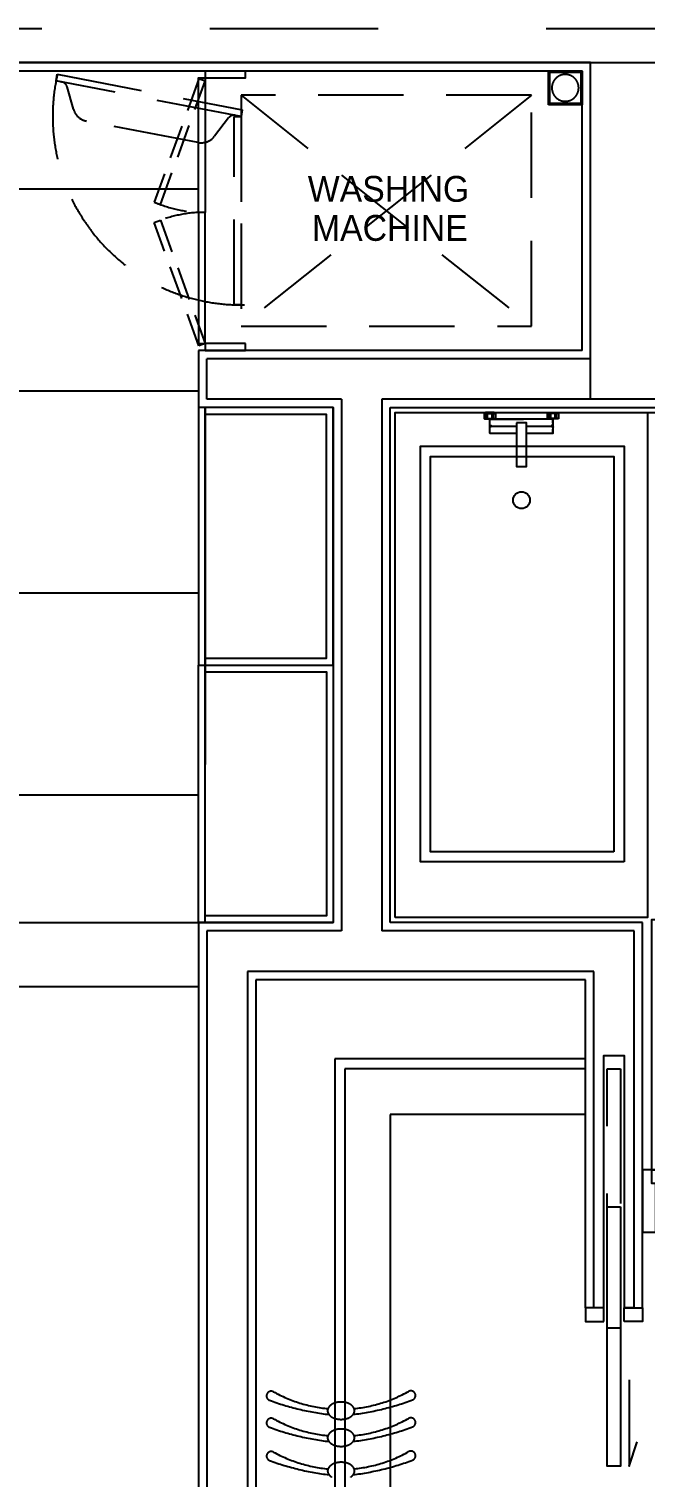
# Model space of a CAD drawing. Header units: millimetres. Extents: x 10000 to 302800, y 6800 to 229018.
# Drawn here: x 234169 to 236000, y 25075 to 29378 of the extents above; entities that cross this region are included whole.
import ezdxf

# ---------------------------------------------------------------- set-up
doc = ezdxf.new("R2010")
doc.units = ezdxf.units.MM
doc.header["$LTSCALE"] = 400
doc.header["$MEASUREMENT"] = 0
for name, pattern in [('X-GRID_5~ROOF$0$CENTER2', [1.125, 0.75, -0.125, 0.125, -0.125]), ('X-ROOM TYPE-SR-2bay corner$0$HID', [1.5, 1, -0.5]), ('X-ROOM TYPE-SR-2bay corner$0$HIDDEN', [0.375, 0.25, -0.125]), ('X-ROOM TYPE-SR-2bay corner$0$X-ROOM TYPE-SR-2bay_1$0$PHANTOM2', [1.25, 0.625, -0.125, 0.125, -0.125, 0.125, -0.125]), ('X-ROOM TYPE-SR-2bay corner$0$X-ROOM TYPE-SR-2bay_1$0$X-ROOM TYPE-SR-1.3+1.7Bay$0$HIDDEN2', [4.7625, 3.175, -1.5875]), ('X-ROOM TYPE-SR-2bay corner$0$X-ROOM TYPE-SR-2bay_1$0$X-ROOM TYPE-SR-3Bay$0$HIDDEN2', [4.7625, 3.175, -1.5875])]:
    doc.linetypes.add(name, pattern=pattern)
doc.layers.get('0').update_dxf_attribs({"linetype": 'CONTINUOUS'})
for name, color, linetype in [('A-TXT1', 3, 'CONTINUOUS'), ('X-GRID_5~ROOF$0$A-CEN1', 1, 'X-GRID_5~ROOF$0$CENTER2'), ('X-ROOM TYPE-SR-2bay corner$0$.WA_BUILT-IN LOW', 252, 'CONTINUOUS'), ('X-ROOM TYPE-SR-2bay corner$0$.WA_Built-in_Lower', 252, 'CONTINUOUS'), ('X-ROOM TYPE-SR-2bay corner$0$.WA_Door Swing', 252, 'CONTINUOUS'), ('X-ROOM TYPE-SR-2bay corner$0$.WA_Floor-Fin', 252, 'CONTINUOUS'), ('X-ROOM TYPE-SR-2bay corner$0$.WA_Sani-Fix', 252, 'CONTINUOUS'), ('X-ROOM TYPE-SR-2bay corner$0$.WA_SANIDRAIN', 252, 'CONTINUOUS'), ('X-ROOM TYPE-SR-2bay corner$0$.WA_Wall-Finish', 252, 'CONTINUOUS'), ('X-ROOM TYPE-SR-2bay corner$0$A-WALD', 7, 'CONTINUOUS'), ('X-ROOM TYPE-SR-2bay corner$0$WA_Door_Frame', 252, 'CONTINUOUS'), ('X-ROOM TYPE-SR-2bay corner$0$X-ROOM TYPE-SR-1.3+1.7Bay$0$__Door-bomba', 252, 'CONTINUOUS'), ('X-ROOM TYPE-SR-2bay corner$0$X-ROOM TYPE-SR-2bay_1$0$.WA_Sani-Fix', 252, 'CONTINUOUS'), ('X-ROOM TYPE-SR-2bay corner$0$X-ROOM TYPE-SR-2bay_1$0$0-RefEdit0', 252, 'CONTINUOUS'), ('X-ROOM TYPE-SR-2bay corner$0$X-ROOM TYPE-SR-2bay_1$0$__Door-bomba', 252, 'CONTINUOUS'), ('X-ROOM TYPE-SR-2bay corner$0$X-ROOM TYPE-SR-2bay_1$0$X-ROOM TYPE-SR-1.3+1.7Bay$0$__Door-bomba', 252, 'CONTINUOUS'), ('X-ROOM TYPE-SR-2Bay_2$0$A-WALD', 7, 'CONTINUOUS')]:
    doc.layers.add(name, color=color, linetype=linetype)
doc.styles.add('X-ROOM TYPE-SR-2bay corner$0$X-ROOM TYPE-SR-2bay_1$0$X-ROOM TYPE-SR-1.3+1.7Bay$0$HY울릉도L', font='')
doc.styles.get('X-ROOM TYPE-SR-2bay corner$0$X-ROOM TYPE-SR-2bay_1$0$X-ROOM TYPE-SR-1.3+1.7Bay$0$HY울릉도L').set_extended_font_data('HYGothic-Extra')

# ---------------------------------------------------------------- blocks, each defined once
blk = doc.blocks.new('X-GRID_5~ROOF')
at = {"layer": 'X-GRID_5~ROOF$0$A-CEN1', "ltscale": 10}
blk.add_lwpolyline([(251927.3, 47771.2), (158516.9, 47771.2)], dxfattribs=at)
blk = doc.blocks.new('X-ROOM TYPE-SR-2Bay_2')
at = {"layer": 'X-ROOM TYPE-SR-2Bay_2$0$A-WALD'}
blk.add_line((225998.8, 47671.1), (236148.8, 47671.1), dxfattribs=at)
blk = doc.blocks.new('X-ROOM TYPE-SR-2bay corner$0$X-ROOM TYPE-SR-2bay_1$0$WASHING MACHINE')
at = {"layer": 'X-ROOM TYPE-SR-2bay corner$0$X-ROOM TYPE-SR-2bay_1$0$0-RefEdit0', "color": 8, "linetype": 'X-ROOM TYPE-SR-2bay corner$0$X-ROOM TYPE-SR-2bay_1$0$X-ROOM TYPE-SR-1.3+1.7Bay$0$HIDDEN2', "ltscale": 0.2}
for p, q in [((0, 343), (-864, -343)), ((-864, 343), (0, -343))]:
    blk.add_line(p, q, dxfattribs=at)
for points in [[(-1414, 385.5), (-1410.2, 405.2), (-860.2, 299.6), (-864, 280), (-1414, 385.5)], [(-864, -280), (-884, -280), (-884, 280), (-864, 280), (-864, -280)]]:
    blk.add_lwpolyline(points, dxfattribs=at)
blk.add_lwpolyline([(-864, 280), (-881.3, 283.3, 0.284079), (-901, 275.8), (-942.6, 221.4, -0.284079), (-991.8, 202.7), (-1323.9, 266.4, -0.284079), (-1362.6, 302), (-1381.2, 368, 0.284079), (-1396.6, 382.2), (-1414, 385.5)], format="xyb", dxfattribs=at)
blk.add_lwpolyline([(-864, 343), (-864, -343), (0, -343), (0, 343)], close=True, dxfattribs=at)
blk.add_arc((-864, 280), 560, 167.093, 279.1397, dxfattribs=at)
at = {"layer": 'X-ROOM TYPE-SR-2bay corner$0$X-ROOM TYPE-SR-2bay_1$0$0-RefEdit0', "color": 8, "linetype": 'X-ROOM TYPE-SR-2bay corner$0$X-ROOM TYPE-SR-2bay_1$0$X-ROOM TYPE-SR-1.3+1.7Bay$0$HIDDEN2', "ltscale": 0.2, "style": 'X-ROOM TYPE-SR-2bay corner$0$X-ROOM TYPE-SR-2bay_1$0$X-ROOM TYPE-SR-1.3+1.7Bay$0$HY울릉도L'}
for s, p in [('WASHING', (-665.6, 26.5)), ('MACHINE', (-653.2, -89.5))]:
    blk.add_text(s, height=76.8, dxfattribs=at).set_placement(p)
blk = doc.blocks.new('X-ROOM TYPE-SR-2bay corner$0$A$C025413A3')
at = {"layer": 'X-ROOM TYPE-SR-2bay corner$0$.WA_SANIDRAIN', "color": 8, "linetype": 'X-ROOM TYPE-SR-2bay corner$0$HIDDEN', "ltscale": 100, "elevation": 0}
for points in [[(0, 0), (100, 0), (100, 100), (0, 100)], [(3.8, 3.8), (96.2, 3.8), (96.2, 96.1), (3.8, 96.1)]]:
    blk.add_lwpolyline(points, close=True, dxfattribs=at)
at = {"layer": 'X-ROOM TYPE-SR-2bay corner$0$.WA_SANIDRAIN', "color": 8, "linetype": 'X-ROOM TYPE-SR-2bay corner$0$HIDDEN', "ltscale": 100}
blk.add_circle((49.9, 50, 0), 39.9, dxfattribs=at)
blk = doc.blocks.new('X-ROOM TYPE-SR-2bay corner$0$DOOR-800(WET)')
at = {"color": 8, "linetype": 'X-ROOM TYPE-SR-2bay corner$0$X-ROOM TYPE-SR-2bay_1$0$PHANTOM2', "ltscale": 200}
blk.add_arc((-92.5, -28), 744, 180, 270, dxfattribs=at)
at = {"layer": 'X-ROOM TYPE-SR-2bay corner$0$.WA_Floor-Fin'}
blk.add_line((-92.5, -28), (-92.5, -772), dxfattribs=at)
at = {"layer": 'X-ROOM TYPE-SR-2bay corner$0$X-ROOM TYPE-SR-2bay_1$0$__Door-bomba'}
for points in [[(92.5, 0), (92.5, -40), (-52.5, -40), (-52.5, -28), (-92.5, -28), (-92.5, 0)], [(-92.5, -28), (-836.5, -28), (-836.5, -68), (-92.5, -68)], [(92.5, -800), (92.5, -760), (-52.5, -760), (-52.5, -772), (-92.5, -772), (-92.5, -800)]]:
    blk.add_lwpolyline(points, close=True, dxfattribs=at)
blk = doc.blocks.new('X-ROOM TYPE-SR-2bay corner$0$X-ROOM TYPE-SR-2bay_1$0$A$Cb303d7f0')
at = {"layer": 'X-ROOM TYPE-SR-2bay corner$0$.WA_Sani-Fix', "ltscale": 250}
for p, q in [((0.1, 482.1), (0, 482.1)), ((0, 482.1), (2.4, 482.1)), ((0, 482.1), (0, 482.1)), ((0.1, 455.8), (0.1, 482.1)), ((2.4, 484.9), (2.9, 485.4)), ((2.9, 485.3), (2.4, 484.8)), ((2.4, 484.9), (2.4, 453)), ((2.4, 478.1), (2.9, 478.5)), ((2.4, 475.6), (2.9, 475.7)), ((2.9, 485.4), (2.9, 452.5)), ((2.9, 485.4), (17.9, 485.4)), ((17.9, 485.3), (2.9, 485.3)), ((17.9, 478.5), (2.9, 478.5)), ((17.9, 475.7), (2.9, 475.7)), ((17.9, 485.4), (18.4, 484.9)), ((17.9, 485.4), (17.9, 452.5)), ((18.4, 484.8), (17.9, 485.3)), ((18.4, 478.1), (17.9, 478.5)), ((18.4, 475.6), (17.9, 475.7)), ((18.4, 484.9), (18.4, 453)), ((0.1, 455.8), (0, 455.7)), ((0, 455.7), (2.4, 455.7)), ((0, 455.7), (0, 455.7)), ((2.4, 462.3), (2.9, 462.2)), ((2.4, 459.7), (2.9, 459.3)), ((2.4, 453), (2.9, 452.5)), ((2.4, 453), (2.9, 452.5)), ((17.9, 462.2), (2.9, 462.2)), ((17.9, 459.3), (2.9, 459.3)), ((17.9, 452.5), (2.9, 452.5)), ((2.9, 452.5), (17.9, 452.5)), ((18.4, 462.3), (17.9, 462.2)), ((18.4, 459.7), (17.9, 459.3)), ((17.9, 452.5), (18.4, 453)), ((17.9, 452.5), (18.4, 453)), ((19.1, 445.6), (17.9, 444.4)), ((17.9, 444.4), (19.1, 443.2)), ((19.1, 458.5), (18.4, 458.5)), ((61.3, 469), (19.1, 469)), ((19.1, 469), (19.1, 468.5)), ((19.1, 469), (19.1, 468.5)), ((19.1, 468.6), (19.1, 468.6)), ((19.1, 468.5), (19.1, 281.5)), ((37.4, 469), (37.4, 469)), ((37.4, 469), (37.5, 468.9)), ((37.5, 468.9), (37.5, 469)), ((37.5, 468.9), (37.8, 468.9)), ((37.5, 468.9), (37.5, 468.9)), ((37.8, 468.9), (37.8, 468)), ((42.6, 468), (37.8, 468)), ((39.4, 469), (39.4, 468)), ((40.2, 467.2), (40.2, 468)), ((40.2, 390), (40.2, 463.8)), ((41, 469), (41, 468)), ((42.6, 468.9), (42.9, 468.9)), ((42.6, 468.9), (42.6, 468)), ((42.9, 469), (42.9, 469)), ((42.9, 469), (42.9, 468.9)), ((42.9, 468.9), (43, 468.9)), ((43, 468.9), (43, 469)), ((43, 469), (43, 469)), ((61.3, 469), (61.3, 468.5)), ((61.3, 469), (61.3, 468.5)), ((61.3, 390), (61.3, 468.5)), ((40.2, 286.2), (40.2, 360)), ((61.3, 281.5), (61.3, 360)), ((19.1, 304.8), (17.9, 303.6)), ((19.1, 302.4), (17.9, 303.6)), ((0.1, 294.2), (0, 294.3)), ((0, 294.3), (2.4, 294.3)), ((0, 294.3), (0, 294.3)), ((0.1, 267.9), (0, 267.9)), ((0, 267.9), (2.4, 267.9)), ((0, 267.9), (0, 267.9)), ((0.1, 294.2), (0.1, 267.9)), ((2.4, 297), (2.9, 297.5)), ((2.4, 297), (2.9, 297.5)), ((2.4, 265.1), (2.4, 297)), ((2.4, 290.3), (2.9, 290.7)), ((2.4, 287.7), (2.9, 287.8)), ((2.4, 274.4), (2.9, 274.3)), ((2.4, 271.9), (2.9, 271.5)), ((2.9, 264.7), (2.4, 265.2)), ((2.4, 265.1), (2.9, 264.6)), ((2.9, 264.6), (2.9, 297.5)), ((17.9, 297.5), (2.9, 297.5)), ((2.9, 297.5), (17.9, 297.5)), ((17.9, 290.7), (2.9, 290.7)), ((17.9, 287.8), (2.9, 287.8)), ((17.9, 274.3), (2.9, 274.3)), ((17.9, 271.5), (2.9, 271.5)), ((17.9, 264.7), (2.9, 264.7)), ((2.9, 264.6), (17.9, 264.6)), ((17.9, 264.6), (17.9, 297.5)), ((17.9, 297.5), (18.4, 297)), ((17.9, 297.5), (18.4, 297)), ((18.4, 290.3), (17.9, 290.7)), ((18.4, 287.7), (17.9, 287.8)), ((18.4, 274.4), (17.9, 274.3)), ((18.4, 271.9), (17.9, 271.5)), ((18.4, 265.2), (17.9, 264.7)), ((17.9, 264.6), (18.4, 265.1)), ((18.4, 265.1), (18.4, 297)), ((19.1, 291.5), (18.4, 291.5)), ((61.2, 281), (19.2, 281)), ((27.3, 281.2), (27.2, 281.2)), ((37.4, 281.1), (37.4, 281)), ((37.5, 281.1), (37.4, 281.1)), ((40.2, 281), (37.5, 281.1)), ((37.5, 281), (37.5, 281.1)), ((37.5, 281.1), (37.5, 281.1)), ((37.5, 281), (37.5, 281)), ((40.2, 281), (40.2, 282.7)), ((42.9, 281.1), (40.2, 281)), ((40.2, 281), (40.2, 281)), ((43, 281.1), (42.9, 281.1)), ((42.9, 281.1), (42.9, 281.1)), ((42.9, 281.1), (42.9, 281)), ((43, 281), (43, 281.1)), ((43, 281), (43, 281)), ((53.3, 281.2), (53.1, 281.2))]:
    blk.add_line(p, q, dxfattribs=at)
blk.add_lwpolyline([(1500.1, 0), (0.1, 0), (0.1, 750), (1500.1, 750), (1500.1, 0)], dxfattribs=at)
for points in [[(1335.1, 680), (1335.1, 75), (100.1, 75), (100.1, 680)], [(1305.1, 650), (1305.1, 105), (130.1, 105), (130.1, 650)], [(30, 360), (160, 360), (160, 390), (30, 390)]]:
    blk.add_lwpolyline(points, close=True, dxfattribs=at)
for centre, radius in [((40.2, 465.5), 1.3), ((260.1, 375), 25), ((40.2, 284.5), 1.3)]:
    blk.add_circle(centre, radius, dxfattribs=at)
for centre, start, end in [((59.3, 468.5), 0, 3.3367), ((21.1, 281.5), 180, 195.3918)]:
    blk.add_arc(centre, 2, start, end, dxfattribs=at)
for points, knots in [([(19.8, 469), (19.7, 469), (19.7, 469), (19.6, 469), (19.5, 469), (19.5, 468.9), (19.4, 468.9), (19.4, 468.9), (19.3, 468.9), (19.3, 468.9), (19.3, 468.9), (19.3, 468.8), (19.2, 468.8), (19.2, 468.8), (19.2, 468.8), (19.2, 468.8), (19.2, 468.8), (19.2, 468.8), (19.2, 468.8), (19.2, 468.7), (19.1, 468.7), (19.1, 468.7), (19.1, 468.7), (19.1, 468.7), (19.1, 468.7), (19.1, 468.6), (19.1, 468.6), (19.1, 468.6)], [0, 0, 0, 0, 0.0866325, 0.1633608, 0.2311611, 0.2909686, 0.3436484, 0.3899998, 0.4307608, 0.4666085, 0.4981597, 0.5259888, 0.5506554, 0.5726583, 0.5924328, 0.6103575, 0.6267612, 0.6419303, 0.6561173, 0.6695449, 0.6823696, 0.6946929, 0.7065976, 0.7294207, 0.7513152, 0.7726837, 0.793902, 0.793902, 0.793902, 0.793902]), ([(19.1, 468.6), (19.1, 468.6), (19.1, 468.6), (19.1, 468.5), (19.1, 468.5)], [0, 0, 0, 0, 0.0584614, 0.1164704, 0.1164704, 0.1164704, 0.1164704]), ([(19.1, 468.5), (19.1, 457.9), (19.1, 437.6), (19.1, 408.6), (19.2, 390.2), (19.4, 381.5)], [0, 0, 0, 0, 31.864203, 60.930077, 87.033705, 87.033705, 87.033705, 87.033705]), ([(37.4, 469), (36.2, 468.9), (33.8, 468.9), (30.4, 468.8), (27.3, 468.8), (24.6, 468.7), (22.4, 468.6), (20.7, 468.7), (19.7, 468.5), (19.3, 468.6), (19.2, 468.6)], [0, 0, 0, 0, 3.647384, 7.111085, 10.272064, 13.020797, 15.264549, 16.92805, 17.955406, 18.189779, 18.189779, 18.189779, 18.189779]), ([(37.8, 468.9), (37.8, 468.9), (37.8, 469), (37.8, 469), (37.8, 469)], [0, 0, 0, 0, 0.03296022, 0.06527932, 0.06527932, 0.06527932, 0.06527932]), ([(40.2, 467.2), (40, 467.2), (39.6, 467.2), (39.1, 466.8), (38.7, 466.4), (38.5, 465.8), (38.5, 465.2), (38.7, 464.6), (39.1, 464.2), (39.6, 463.8), (40, 463.8), (40.2, 463.8)], [0, 0, 0, 0, 0.596081, 1.192099, 1.787989, 2.383764, 2.979488, 3.575246, 4.171106, 4.767086, 5.363145, 5.363145, 5.363145, 5.363145]), ([(40.2, 463.8), (40.4, 463.8), (40.8, 463.8), (41.3, 464.2), (41.7, 464.6), (41.9, 465.2), (41.9, 465.8), (41.7, 466.4), (41.3, 466.8), (40.8, 467.2), (40.4, 467.2), (40.2, 467.2)], [0, 0, 0, 0, 0.596081, 1.192099, 1.787989, 2.383764, 2.979488, 3.575246, 4.171106, 4.767086, 5.363145, 5.363145, 5.363145, 5.363145]), ([(61.2, 468.6), (61.1, 468.6), (60.7, 468.5), (59.7, 468.7), (58.1, 468.6), (55.9, 468.7), (53.1, 468.8), (50, 468.8), (46.6, 468.9), (44.2, 468.9), (43, 469)], [0, 0, 0, 0, 0.234373, 1.261729, 2.92523, 5.168982, 7.917714, 11.078693, 14.542395, 18.189779, 18.189779, 18.189779, 18.189779]), ([(61, 468.9), (61, 468.9), (61, 468.9), (60.9, 469), (60.8, 469), (60.8, 469), (60.7, 469), (60.7, 469)], [0, 0, 0, 0, 0.0535902, 0.1145196, 0.1836841, 0.26205, 0.3506713, 0.3506713, 0.3506713, 0.3506713]), ([(61.3, 468.8), (61.3, 468.8), (61.3, 468.8), (61.2, 468.8), (61.2, 468.8), (61.2, 468.8), (61.2, 468.8), (61.2, 468.9), (61.1, 468.9), (61.1, 468.9), (61.1, 468.9), (61.1, 468.9)], [0, 0, 0, 0, 0.0170271, 0.0354713, 0.0556848, 0.0780702, 0.1030885, 0.1312662, 0.1631967, 0.1995095, 0.2408535, 0.2408535, 0.2408535, 0.2408535]), ([(61.2, 390), (61.2, 395.9), (61.3, 411.4), (61.3, 437.6), (61.3, 457.9), (61.3, 468.5)], [8.533766, 8.533766, 8.533766, 8.533766, 26.103627, 55.169502, 87.033706, 87.033706, 87.033706, 87.033706]), ([(61.3, 468.6), (61.3, 468.6), (61.3, 468.6), (61.3, 468.6), (61.3, 468.7), (61.3, 468.7), (61.3, 468.7), (61.3, 468.7), (61.3, 468.7), (61.3, 468.7), (61.3, 468.7), (61.3, 468.7), (61.3, 468.8), (61.3, 468.8), (61.3, 468.8)], [0, 0, 0, 0, 0.0138195, 0.0272366, 0.0404187, 0.0534882, 0.0665439, 0.079683, 0.0929976, 0.1065828, 0.1205432, 0.1349973, 0.150084, 0.166006, 0.166006, 0.166006, 0.166006]), ([(19.1, 381.3), (19.1, 381.4), (19.2, 381.4), (19.3, 381.4), (19.3, 381.5), (19.4, 381.5)], [0, 0, 0, 0, 0.0540681, 0.1539822, 0.3064699, 0.3064699, 0.3064699, 0.3064699]), ([(19.4, 368.5), (19.3, 368.5), (19.3, 368.6), (19.2, 368.6), (19.1, 368.6), (19.1, 368.7)], [0, 0, 0, 0, 0.1524879, 0.2524019, 0.30647, 0.30647, 0.30647, 0.30647]), ([(19.1, 281.5), (19.1, 292.1), (19.1, 312.4), (19.1, 341.4), (19.2, 359.8), (19.4, 368.5)], [0, 0, 0, 0, 31.839941, 60.917528, 87.033707, 87.033707, 87.033707, 87.033707]), ([(19.4, 368.5), (19.4, 369.9), (19.4, 372.6), (19.4, 377), (19.4, 379.9), (19.4, 381.5)], [0, 0, 0, 0, 3.972468, 8.356626, 12.934128, 12.934128, 12.934128, 12.934128]), ([(61.3, 281.5), (61.3, 292.1), (61.3, 312.4), (61.3, 338.6), (61.2, 354.1), (61.2, 360)], [0, 0, 0, 0, 31.864206, 60.930082, 78.499943, 78.499943, 78.499943, 78.499943]), ([(27.2, 281.2), (26.2, 281.2), (24.6, 281.3), (22.4, 281.4), (20.6, 281.3), (19.8, 281.5), (19.2, 281.4), (19.1, 281.5)], [0, 0, 0, 0, 2.748761, 4.992542, 6.65606, 7.683409, 8.042773, 8.042773, 8.042773, 8.042773]), ([(37.4, 281.1), (36.2, 281.1), (33.8, 281.1), (31.3, 281.1), (29.9, 281.2), (29.7, 281.2)], [0, 0, 0, 0, 3.647378, 7.111, 7.700546, 7.700546, 7.700546, 7.700546]), ([(40.2, 282.7), (40, 282.7), (39.6, 282.8), (39.1, 283.1), (38.7, 283.6), (38.5, 284.2), (38.5, 284.8), (38.7, 285.3), (39.1, 285.8), (39.6, 286.1), (40, 286.2), (40.2, 286.2)], [0, 0, 0, 0, 0.596081, 1.192099, 1.787989, 2.383764, 2.979488, 3.575246, 4.171106, 4.767086, 5.363145, 5.363145, 5.363145, 5.363145]), ([(40.2, 286.2), (40.4, 286.2), (40.8, 286.1), (41.3, 285.8), (41.7, 285.3), (41.9, 284.8), (41.9, 284.2), (41.7, 283.6), (41.3, 283.1), (40.8, 282.8), (40.4, 282.7), (40.2, 282.7)], [0, 0, 0, 0, 0.596081, 1.192099, 1.787989, 2.383764, 2.979488, 3.575246, 4.171106, 4.767086, 5.363145, 5.363145, 5.363145, 5.363145]), ([(50.7, 281.2), (50.5, 281.2), (49.2, 281.1), (46.6, 281.1), (44.2, 281.1), (43, 281.1)], [0, 0, 0, 0, 0.589545, 4.053167, 7.700546, 7.700546, 7.700546, 7.700546]), ([(61.3, 281.5), (61.3, 281.4), (60.6, 281.5), (59.8, 281.3), (58.1, 281.4), (55.9, 281.3), (54.2, 281.2), (53.3, 281.2)], [0, 0, 0, 0, 0.359364, 1.386712, 3.05023, 5.294011, 8.042772, 8.042772, 8.042772, 8.042772]), ([(61.2, 281), (61.3, 281.1), (61.3, 281.2), (61.3, 281.4), (61.3, 281.5)], [0, 0, 0, 0, 0.2684687, 0.5368718, 0.5368718, 0.5368718, 0.5368718])]:
    blk.add_open_spline(points, degree=3, knots=knots, dxfattribs=at)
for points in [[(19.2, 468.5), (19.1, 468.5), (19.1, 468.5), (19.1, 468.5)], [(19.2, 468.6), (19.2, 468.6), (19.2, 468.6), (19.2, 468.5)], [(42.6, 469), (42.6, 469), (42.6, 469), (42.6, 469)], [(42.6, 469), (42.6, 469), (42.6, 468.9), (42.6, 468.9)], [(61.1, 468.9), (61.1, 468.9), (61, 468.9), (61, 468.9)], [(61.3, 468.5), (61.3, 468.6), (61.2, 468.6), (61.2, 468.6)], [(61.3, 468.5), (61.3, 468.5), (61.3, 468.5), (61.3, 468.5)], [(29.7, 281.2), (28.9, 281.2), (28.1, 281.2), (27.3, 281.2)], [(53.1, 281.2), (52.3, 281.2), (51.5, 281.2), (50.7, 281.2)]]:
    blk.add_open_spline(points, degree=3, dxfattribs=at)
blk = doc.blocks.new('X-ROOM TYPE-SR-2bay corner')
at = {"layer": 'X-ROOM TYPE-SR-2bay corner$0$.WA_BUILT-IN LOW', "linetype": 'X-ROOM TYPE-SR-2bay corner$0$HIDDEN', "ltscale": 100}
for p, q in [((179669.1, 59861.1), (179669.1, 61596.2)), ((179699.1, 59831.1), (179699.1, 61596.2)), ((178954.2, 59861.1), (179669.1, 59861.1)), ((178954.2, 59831.1), (179699.1, 59831.1))]:
    blk.add_line(p, q, dxfattribs=at)
for centre, radius, start, end in [((179742.5, 60286.2), 786.7, 97.168, 110.4349), ((179622.5, 60285.8), 786.7, 69.8987, 83.1656), ((179472.7, 61010.3), 13.9, 110.4349, 299.2632), ((179683.2, 60634.8), 416.5, 95.7662, 119.2632), ((179679.8, 60634.8), 416.5, 61.0704, 84.5674), ((179888.1, 61011.5), 13.9, 241.0704, 69.8987), ((179742.7, 60187.4), 786.7, 97.168, 110.4349), ((179622.7, 60187), 786.7, 69.8987, 83.1656), ((179472.9, 60911.5), 13.9, 110.4349, 299.2632), ((179683.3, 60536), 416.5, 95.7662, 119.2632), ((179680, 60536), 416.5, 61.0704, 84.5674), ((179888.3, 60912.7), 13.9, 241.0704, 69.8987), ((179742.7, 60107.2), 786.7, 97.168, 110.4349), ((179622.7, 60106.8), 786.7, 69.8987, 83.1656), ((179472.9, 60831.3), 13.9, 110.4349, 299.2632), ((179683.3, 60455.8), 416.5, 95.7662, 119.2632), ((179680, 60455.8), 416.5, 61.0704, 84.5674), ((179888.3, 60832.5), 13.9, 241.0704, 69.8987)]:
    blk.add_arc(centre, radius, start, end, dxfattribs=at)
at = {"layer": 'X-ROOM TYPE-SR-2bay corner$0$.WA_BUILT-IN LOW', "linetype": 'X-ROOM TYPE-SR-2bay corner$0$HIDDEN', "ltscale": 50}
for centre, radius, start, end in [((179657.1, 61055.4), 16.9, 147.315, 180.1668), ((179657.1, 61055.4), 16.9, 180.1668, 213.0186), ((179668.2, 61048.3), 30.1, 122.8453, 147.315), ((179692.4, 61048.3), 30.1, 33.0186, 57.4883), ((179703.5, 61055.5), 16.9, 0.1668, 33.0186), ((179703.5, 61055.5), 16.9, 327.315, 0.1668), ((179668.2, 61062.6), 30.1, 213.0186, 237.4883), ((179675.4, 61074), 43.7, 237.4883, 255.2871), ((179680.2, 61092.1), 62.4, 255.2871, 270.1668), ((179680.2, 61092.1), 62.4, 270.1668, 285.0465), ((179685, 61074), 43.7, 285.0465, 302.8453), ((179692.4, 61062.7), 30.1, 302.8453, 327.315), ((179657.3, 60956.6), 16.9, 147.315, 180.1668), ((179668.4, 60949.5), 30.1, 122.8453, 147.315), ((179675.7, 60938.1), 43.7, 105.0465, 122.8453), ((179680.6, 60920.1), 62.4, 90.1668, 105.0465), ((179680.6, 60920.1), 62.4, 75.2871, 90.1668), ((179685.3, 60938.1), 43.7, 57.4883, 75.2871), ((179692.6, 60949.5), 30.1, 33.0186, 57.4883), ((179703.7, 60956.7), 16.9, 0.1668, 33.0186), ((179657.3, 60956.6), 16.9, 180.1668, 213.0186), ((179668.3, 60963.8), 30.1, 213.0186, 237.4883), ((179675.6, 60975.2), 43.7, 237.4883, 255.2871), ((179680.4, 60993.3), 62.4, 255.2871, 270.1668), ((179680.4, 60993.3), 62.4, 270.1668, 285.0465), ((179685.2, 60975.3), 43.7, 285.0465, 302.8453), ((179692.5, 60963.9), 30.1, 302.8453, 327.315), ((179703.7, 60956.7), 16.9, 327.315, 0.1668), ((179657.3, 60876.4), 16.9, 147.315, 180.1668), ((179668.4, 60869.2), 30.1, 122.8453, 147.315), ((179675.7, 60857.9), 43.7, 105.0465, 122.8453), ((179680.6, 60839.8), 62.4, 90.1668, 105.0465), ((179680.6, 60839.8), 62.4, 75.2871, 90.1668), ((179685.3, 60857.9), 43.7, 57.4883, 75.2871), ((179692.6, 60869.3), 30.1, 33.0186, 57.4883), ((179703.7, 60876.5), 16.9, 0.1668, 33.0186), ((179657.3, 60876.4), 16.9, 180.1668, 213.0186), ((179668.3, 60883.6), 30.1, 213.0186, 237.4883), ((179675.6, 60895), 43.7, 237.4883, 255.2871), ((179680.4, 60913.1), 62.4, 255.2871, 270.1668), ((179680.4, 60913.1), 62.4, 270.1668, 285.0465), ((179685.2, 60895), 43.7, 285.0465, 302.8453), ((179692.5, 60883.6), 30.1, 302.8453, 327.315), ((179703.7, 60876.5), 16.9, 327.315, 0.1668)]:
    blk.add_arc(centre, radius, start, end, dxfattribs=at)
at = {"layer": 'X-ROOM TYPE-SR-2bay corner$0$.WA_Built-in_Lower'}
for p, q in [((179534.1, 59996.1), (179534.1, 61596.2)), ((178954.2, 59996.1), (179534.1, 59996.1)), ((180084.1, 59426.1), (180084.1, 57896.2)), ((180084.1, 57896.2), (180084.1, 58956.1))]:
    blk.add_line(p, q, dxfattribs=at)
for points in [[(180104.1, 59426.1), (180104.1, 58661.1), (179704.1, 58661.1), (179704.1, 59426.1)], [(180104.1, 57896.2), (180104.1, 58661.1), (179704.1, 58661.1), (179704.1, 57896.2)]]:
    blk.add_lwpolyline(points, close=True, dxfattribs=at)
for points in [[(180084.1, 58681.1), (179724.1, 58681.1), (179724.1, 59406.1), (180084.1, 59406.1)], [(180084.1, 58641.1), (179724.1, 58641.1), (179724.1, 57916.2), (180084.1, 57916.2)]]:
    blk.add_lwpolyline(points, dxfattribs=at)
at = {"layer": 'X-ROOM TYPE-SR-2bay corner$0$.WA_Door Swing'}
for points in [[(179964.1, 57706.2), (180084.1, 57706.2), (180084.1, 57726.2), (179964.1, 57726.2)], [(180084.1, 57706.2), (180084.1, 57316.2), (180104.1, 57316.2), (180104.1, 57706.2)], [(180084.1, 56916.2), (180084.1, 57316.2), (180104.1, 57316.2), (180104.1, 56916.2)], [(179964.1, 56896.2), (180084.1, 56896.2), (180084.1, 56916.2), (179964.1, 56916.2)]]:
    blk.add_lwpolyline(points, close=True, dxfattribs=at)
at = {"layer": 'X-ROOM TYPE-SR-2bay corner$0$.WA_Door Swing', "linetype": 'X-ROOM TYPE-SR-2bay corner$0$HIDDEN'}
for points in [[(180102.9, 57713), (180236.3, 57346.6), (180217.5, 57339.7), (180084.1, 57706.2)], [(180102.9, 56919.3), (180236.3, 57285.8), (180217.5, 57292.6), (180084.1, 56926.2)]]:
    blk.add_lwpolyline(points, close=True, dxfattribs=at)
for centre, start, end in [((180083.3, 57706.5), 273.0568, 293.0385), ((180083.3, 56925.9), 66.9615, 86.9432)]:
    blk.add_arc(centre, 390.8, start, end, dxfattribs=at)
at = {"layer": 'X-ROOM TYPE-SR-2bay corner$0$.WA_Floor-Fin'}
for p, q in [((181253.8, 59616.1), (180104.1, 59616.1)), ((181253.8, 59426.1), (180104.1, 59426.1)), ((181253.8, 59046.2), (180104.1, 59046.2)), ((181253.8, 58446.2), (180104.1, 58446.2)), ((182253.8, 57846.2), (180104.1, 57846.2))]:
    blk.add_line(p, q, dxfattribs=at)
at = {"layer": 'X-ROOM TYPE-SR-2bay corner$0$.WA_Wall-Finish'}
for p, q in [((180104.1, 59426.1), (180104.1, 61766.2)), ((178784.2, 60161.1), (178784.2, 59426.1)), ((178784.2, 59426.1), (179534.2, 59426.1)), ((179534.2, 59426.1), (179534.2, 57896.1)), ((179704.1, 57896.2), (179704.1, 59426.1)), ((179534.2, 57896.1), (177184.2, 57896.1)), ((179704.1, 57896.2), (180104.1, 57896.2)), ((180104.1, 57726.2), (180104.1, 57896.2)), ((178963.8, 57726.2), (180104.1, 57726.2))]:
    blk.add_line(p, q, dxfattribs=at)
at = {"layer": 'X-ROOM TYPE-SR-2bay corner$0$.WA_Wall-Finish', "ltscale": 2}
for p, q in [((179934.1, 59596.1), (179934.1, 61596.2)), ((178954.2, 60571.1), (178954.2, 59596.1)), ((178954.2, 59596.1), (179934.1, 59596.1)), ((178769.2, 59411.1), (179519.2, 59411.1)), ((179519.2, 59411.1), (179519.2, 57911.1)), ((179519.2, 57911.1), (177199.2, 57911.1))]:
    blk.add_line(p, q, dxfattribs=at)
at = {"layer": 'X-ROOM TYPE-SR-2bay corner$0$.WA_Wall-Finish', "ltscale": 5}
for p, q in [((178784.2, 60571.1), (178784.2, 60161.1)), ((180104.1, 59426.1), (179704.1, 59426.1))]:
    blk.add_line(p, q, dxfattribs=at)
blk.add_lwpolyline([(178963.8, 57726.2), (178963.8, 56896.2), (182253.8, 56896.2), (182253.8, 57111.2)], dxfattribs=at)
at = {"layer": 'X-ROOM TYPE-SR-2bay corner$0$A-WALD'}
for p, q in [((180079.1, 59451.1), (180079.1, 61741.2)), ((179959.1, 59571.1), (179959.1, 61621.2)), ((178809.2, 60571.1), (178809.2, 59451.1)), ((178809.2, 60571.1), (178839.2, 60571.1)), ((178899.2, 60571.1), (178929.2, 60571.1)), ((178929.2, 60571.1), (178929.2, 59571.1)), ((178929.2, 59571.1), (179959.1, 59571.1)), ((178809.2, 59451.1), (179559.1, 59451.1)), ((179559.1, 57871.2), (179559.1, 59451.1)), ((179679.1, 57871.2), (179679.1, 59451.1)), ((179679.1, 59451.1), (180079.1, 59451.1)), ((176148.8, 57871.2), (178938.8, 57871.2)), ((178938.8, 57871.2), (179559.1, 57871.2)), ((178938.8, 57871.2), (178938.8, 56871.2)), ((179679.1, 57871.2), (180079.1, 57871.2)), ((180079.1, 57871.2), (180079.1, 57751.2)), ((178938.8, 57751.2), (180079.1, 57751.2)), ((178938.8, 56871.2), (182278.8, 56871.2))]:
    blk.add_line(p, q, dxfattribs=at)
blk.add_lwpolyline([(178899.2, 60571.1), (178899.2, 59821.1), (178839.2, 59821.1), (178839.2, 60571.1)], dxfattribs=at)
at = {"layer": 'X-ROOM TYPE-SR-2bay corner$0$WA_Door_Frame'}
blk.add_line((182253.8, 57246.2), (180104.1, 57246.2), dxfattribs=at)
at = {"layer": 'X-ROOM TYPE-SR-2bay corner$0$WA_Door_Frame', "linetype": 'X-ROOM TYPE-SR-2bay corner$0$HID'}
blk.add_lwpolyline([(178849.2, 59861.1), (178849.2, 60631.1), (178889.2, 60631.1), (178889.2, 59861.1)], close=True, dxfattribs=at)
at = {"layer": 'X-ROOM TYPE-SR-2bay corner$0$X-ROOM TYPE-SR-1.3+1.7Bay$0$__Door-bomba'}
blk.add_lwpolyline([(178824.3, 60784.5), (178824.3, 61041.1), (178800.4, 60969.3)], dxfattribs=at)
at = {"layer": 'X-ROOM TYPE-SR-2bay corner$0$X-ROOM TYPE-SR-2bay_1$0$X-ROOM TYPE-SR-1.3+1.7Bay$0$__Door-bomba'}
blk.add_lwpolyline([(178849.2, 60271.1), (178849.2, 61041.1), (178889.2, 61041.1), (178889.2, 60271.1)], close=True, dxfattribs=at)
at = {"layer": 'X-ROOM TYPE-SR-2bay corner$0$X-ROOM TYPE-SR-2bay_1$0$X-ROOM TYPE-SR-1.3+1.7Bay$0$__Door-bomba', "elevation": 0}
for points in [[(178839.2, 60611.1), (178839.2, 60571.1), (178784.2, 60571.1), (178784.2, 60611.1)], [(178899.2, 60611.1), (178899.2, 60571.1), (178954.2, 60571.1), (178954.2, 60611.1)]]:
    blk.add_lwpolyline(points, close=True, dxfattribs=at)
at = {"linetype": 'X-ROOM TYPE-SR-2bay corner$0$X-ROOM TYPE-SR-2bay_1$0$X-ROOM TYPE-SR-3Bay$0$HIDDEN2', "ltscale": 0.2, "rotation": 180}
blk.add_blockref('X-ROOM TYPE-SR-2bay corner$0$X-ROOM TYPE-SR-2bay_1$0$WASHING MACHINE', (179113.8, 57311.2), dxfattribs=at)
at = {"layer": 'X-ROOM TYPE-SR-2bay corner$0$.WA_Door Swing', "xscale": -1, "rotation": 270}
blk.add_blockref('X-ROOM TYPE-SR-2bay corner$0$DOOR-800(WET)', (178784.2, 60253.6), dxfattribs=at)
at = {"layer": 'X-ROOM TYPE-SR-2bay corner$0$.WA_Sani-Fix', "ltscale": 5, "xscale": -1}
blk.add_blockref('X-ROOM TYPE-SR-2bay corner$0$A$C025413A3', (179063.8, 56896.2), dxfattribs=at)
at = {"layer": 'X-ROOM TYPE-SR-2bay corner$0$X-ROOM TYPE-SR-2bay_1$0$.WA_Sani-Fix', "ltscale": 250, "rotation": 90}
blk.add_blockref('X-ROOM TYPE-SR-2bay corner$0$X-ROOM TYPE-SR-2bay_1$0$A$Cb303d7f0', (179519.2, 57911), dxfattribs=at)
blk = doc.blocks.new('X-INT-HOTEL-9F~20F')
blk.add_blockref('X-ROOM TYPE-SR-2Bay_2', (0, 0.1))
at = {"rotation": 180}
blk.add_blockref('X-ROOM TYPE-SR-2bay corner', (409997.6, 104542.4), dxfattribs=at)
blk = doc.blocks.new('X-BASE-9F')
blk.add_blockref('X-GRID_5~ROOF', (0, 0))
blk.add_blockref('X-INT-HOTEL-9F~20F', (0, 0))

msp = doc.modelspace()

# ---------------------------------------------------------------- block references
at = {"layer": 'A-TXT1'}
msp.add_blockref('X-BASE-9F', (4779.3, -18393.7), dxfattribs=at)

doc.saveas('drawing.dxf')
